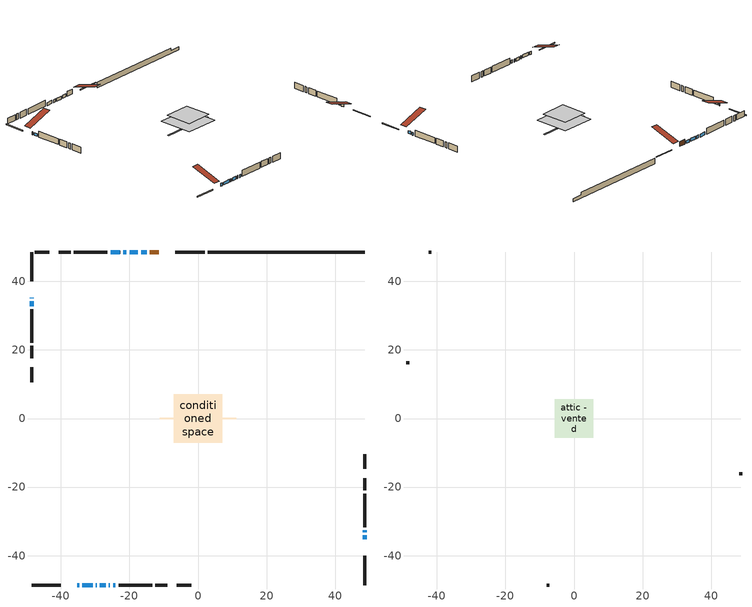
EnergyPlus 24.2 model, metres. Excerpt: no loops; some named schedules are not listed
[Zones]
conditioned space
 floor outside (Floor1 construction): -2.04,-2.04 -2.04,2.04 2.04,2.04 2.04,-2.04 z1.07
 floor adiabatic (AdiabaticFloorConstruction): -7.11,-7.11 -7.11,7.11 7.11,7.11 7.11,-7.11 z1.07
 floor foundation (Slab1 construction): -11.19,-0.24 -11.19,0.24 11.19,0.24 11.19,-0.24 z-1.22
 wall outside (RimJoist1 construction): 1.9,48.55 -6.68,48.55 / -48.55,-48.55 -39.97,-48.55 / -48.55,48.55 -48.55,39.97 / 48.55,-48.55 48.55,-39.97 z1.07:1.37
 wall outside (AdiabaticWallConstruction 1): -11.38,48.55 -14.08,48.55 z1.07:3.1
 wall outside (AdiabaticWallConstruction): -15,48.55 -16.61,48.55 / -48.55,35.27 -48.55,35.06 / 48.55,-35.27 48.55,-34.05 / 48.55,-33.12 48.55,-32.57 / -35.27,-48.55 -34.66,-48.55 / -33.73,-48.55 -30.68,-48.55 / -29.75,-48.55 -29.55,-48.55 / -17.53,48.55 -19.97,48.55 / -20.9,48.55 -21.82,48.55 / -28.62,-48.55 -26.94,-48.55 / -26.01,-48.55 -25.71,-48.55 / -24.78,-48.55 -24.09,-48.55 / -48.55,34.14 -48.55,32.76 / -22.74,48.55 -25.49,48.55 z1.07:2.29
 wall outside (Wall1 construction): -26.42,48.55 -36.17,48.55 / -23.16,-48.55 -13.41,-48.55 / -48.55,31.83 -48.55,22.08 / 48.55,-31.65 48.55,-21.89 z1.07:3.51
 wall outside (Wall2 construction): -37.1,48.55 -40.63,48.55 / -12.48,-48.55 -8.95,-48.55 / -48.55,21.15 -48.55,17.62 / 48.55,-20.96 48.55,-17.43 z1.07:3.51
 wall outside (Wall4 construction): -43.35,48.55 -47.62,48.55 / -6.23,-48.55 -1.96,-48.55 / -48.55,14.9 -48.55,10.63 / 48.55,-14.71 48.55,-10.44 z1.07:3.51
 wall foundation (FoundationWall1 construction): 2.83,48.55,-1.22 2.83,48.55,1.07 43.97,48.55,1.07 43.97,48.55,0.04 48.55,48.55,0.04 48.55,48.55,-1.22
 window (WindowConstruction): -15,48.55 -16.6,48.55 z1.07:2.29
 window (WindowConstruction 8): -48.55,35.27 -48.55,35.06 z1.07:2.29
 window (WindowConstruction 9): 48.55,-35.27 48.55,-34.05 z1.07:2.29
 window (WindowConstruction 10): 48.55,-33.12 48.55,-32.58 z1.07:2.29
 window (WindowConstruction 11): -35.27,-48.55 -34.66,-48.55 z1.07:2.29
 window (WindowConstruction 12): -33.73,-48.55 -30.68,-48.55 z1.07:2.29
 window (WindowConstruction 13): -29.75,-48.55 -29.55,-48.55 z1.07:2.29
 window (WindowConstruction 1): -17.53,48.55 -19.97,48.55 z1.07:2.29
 window (WindowConstruction 2): -20.9,48.55 -21.81,48.55 z1.07:2.29
 window (WindowConstruction 3): -28.62,-48.55 -26.94,-48.55 z1.07:2.29
 window (WindowConstruction 4): -26.01,-48.55 -25.71,-48.55 z1.07:2.29
 window (WindowConstruction 5): -24.78,-48.55 -24.09,-48.55 z1.07:2.29
 window (WindowConstruction 6): -48.55,34.14 -48.55,32.76 z1.07:2.29
 window (WindowConstruction 7): -22.74,48.55 -25.49,48.55 z1.07:2.29
 door (Door): -11.38,48.55 -14.08,48.55 z1.07:3.1
 ceiling adiabatic (AdiabaticFloorConstruction): 7.11,-7.11 7.11,7.11 -7.11,7.11 -7.11,-7.11 z1.07
attic - vented
 floor to conditioned space (Floor2 construction Reversed): -5.55,-5.55 -5.55,5.55 5.55,5.55 5.55,-5.55 z3.51
 wall outside (Wall3 construction): -41.56,48.55 -42.42,48.55 / -8.02,-48.55 -7.16,-48.55 / -48.55,16.69 -48.55,15.83 / 48.55,-16.5 48.55,-15.64 z1.07:3.51
 roof outside (Roof1 construction): -10.45,48.55,3.51 -10.45,37.74,7.11 -7.6,37.74,7.11 -7.6,48.55,3.51; -36.2,-48.55,3.51 -36.2,-37.74,7.11 -39.04,-37.74,7.11 -39.04,-48.55,3.51; -48.55,36.2,3.51 -37.74,36.2,7.11 -37.74,39.04,7.11 -48.55,39.04,3.51; 48.55,-36.2,3.51 37.74,-36.2,7.11 37.74,-39.04,7.11 48.55,-39.04,3.51
[Building]
Building 1: Terrain=Suburbs
[Site:Location]
Toronto City Centre_ON: Latitude {deg}=43.63; Longitude {deg}=-79.39; Time Zone {hr}=-5; Elevation {m}=77; Keep Site Location Information=Yes
[Site:GroundTemperature:Shallow]
5.01852, 3.26908, 3.12898, 3.95918, 7.29196, 10.6092, 13.4851, 15.3069, 15.4617, 13.9799, 11.1774, 7.9619
[Site:WaterMainsTemperature]
Calculation Method=Schedule; Temperature Schedule=mains temperature schedule
[Material] Roughness=Rough; Thermal Absorptance=0.9
Name | Thickness {m} | Conductivity {W/m-K} | Density {kg/m3} | Specific Heat {J/kg-K} | Solar Absorptance | Visible Absorptance
asphalt or fiberglass shingles | 0.00635 | 0.162714 | 1121.4 | 1465.45 | 0.4 | 0.4
ceiling stud and cavity | 0.1397 | 0.0798965 | 65.682 | 1177.47 | 0.7 | 0.7
concrete 4.0 in. | 0.1016 | 1.803125 | 2242.8 | 837.4 | 0.7 | 0.7
concrete 8.0 in. | 0.2032 | 1.803125 | 2242.8 | 837.4 | 0.7 | 0.7
door material | 0.04445 | 0.053851 | 512.64 | 1214.23 | 0.7 | 0.7
exterior vertical ins | 0.0439632 | 0.029427 | 32.04 | 1214.23 | 0.7 | 0.7
floor covering | 0.0127 | 0.0433444 | 54.468 | 1339.84 | 0.6 | 0.6
floor rigid ins | 0.051816 | 0.029427 | 32.04 | 1214.23 | 0.7 | 0.7
floor rigid ins 1; wall rigid ins | 0.512978 | 0.029427 | 32.04 | 1214.23 | 0.7 | 0.7
floor stud and cavity | 0.1397 | 0.358674 | 92.3553 | 1139.71 | 0.7 | 0.7
floor stud and cavity 1 | 0.1397 | 1.75129 | 37.0049 | 1207.88 | 0.7 | 0.7
furniture material conditioned space 1 | 0.1524 | 0.115458 | 640.8 | 1214.23 | 0.6 | 0.6
gypsum board | 0.0127 | 0.160291 | 801 | 837.4 | 0.6 | 0.6
gypsum board 1 | 0.0127 | 0.160291 | 801 | 837.4 | 0.7 | 0.7
osb sheathing 0.5 in. | 0.0127 | 0.115458 | 512.64 | 1214.23 | 0.7 | 0.7
osb sheathing 0.75 in. | 0.01905 | 0.115458 | 512.64 | 1214.23 | 0.7 | 0.7
osb sheathing 2.0 in. | 0.0508 | 0.115458 | 512.64 | 1214.23 | 0.7 | 0.7
rim joist stud and cavity | 0.0508 | 0.0293316 | 125.044 | 1163.47 | 0.6 | 0.6
wall stud and cavity | 0.1397 | 0.0816238 | 139.0536 | 1170.24 | 0.7 | 0.7
wall stud and cavity 1 | 0.1397 | 0.0877637 | 139.0536 | 1170.24 | 0.7 | 0.7
wall stud and cavity 2 | 0.0889 | 6.9971 | 50.32683 | 1063.81 | 0.6 | 0.6
wall stud and cavity 3 | 0.1397 | 0.102875 | 139.0536 | 1170.24 | 0.7 | 0.7
wall stud and cavity 4 | 0.0889 | 0.380278 | 52.3479 | 1209.89 | 0.7 | 0.7
wall stud and cavity 5 | 0.0889 | 0.391764 | 83.0341 | 1211.67 | 0.7 | 0.7
wood siding | 0.0254 | 0.102417 | 544.68 | 1172.36 | 0.4 | 0.4
wood siding 1 | 0.00254 | 0.102417 | 544.68 | 1172.36 | 0.4 | 0.4
wood siding 2; wood siding 3; wood siding 4 | 0.0254 | 0.102417 | 544.68 | 1172.36 | 0.7 | 0.7
[WindowMaterial:SimpleGlazingSystem]
Name | U-Factor {W/m2-K} | Solar Heat Gain Coefficient
WindowMaterial | 2.53296 | 0.49
WindowMaterial 1 | 2.33763 | 0.58
WindowMaterial 10 | 2.68399 | 0.47
WindowMaterial 11 | 2.96789 | 0.62
WindowMaterial 12 | 4.21762 | 0.68
WindowMaterial 13 | 3.07123 | 0.34
WindowMaterial 2 | 2.3524 | 0.59
WindowMaterial 3 | 2.23486 | 0.63
WindowMaterial 4 | 2.73566 | 0.37
WindowMaterial 5 | 2.57724 | 0.47
WindowMaterial 6 | 2.915653 | 0.67
WindowMaterial 7 | 2.4211 | 0.54
WindowMaterial 8 | 2.81175 | 0.32
WindowMaterial 9 | 2.45914 | 0.53
[Construction]
AdiabaticFloorConstruction: floor stud and cavity 1, floor rigid ins 1, osb sheathing 0.75 in., floor covering
AdiabaticWallConstruction: wood siding 3, wall rigid ins, wall stud and cavity 4, gypsum board
AdiabaticWallConstruction 1: wood siding 4, wall rigid ins, wall stud and cavity 4, gypsum board
Door: door material
Floor1 construction: floor stud and cavity, floor rigid ins, osb sheathing 0.75 in., floor covering
Floor2 construction Reversed: gypsum board, ceiling stud and cavity
FoundationWall1 construction: concrete 8.0 in., gypsum board 1
furniture construction conditioned space 1: furniture material conditioned space 1
PartitionWallConstruction: gypsum board, wall stud and cavity 5, gypsum board
RimJoist1 construction: wood siding 2, osb sheathing 2.0 in., rim joist stud and cavity
Roof1 construction: asphalt or fiberglass shingles
Slab1 construction: concrete 4.0 in.
Wall1 construction: wood siding, osb sheathing 0.5 in., wall stud and cavity, gypsum board
Wall2 construction: wood siding, osb sheathing 0.5 in., wall stud and cavity 1, gypsum board
Wall3 construction: wood siding 1, wall stud and cavity 2
Wall4 construction: wood siding, osb sheathing 0.5 in., wall stud and cavity 3, gypsum board
WindowConstruction: WindowMaterial
WindowConstruction 1: WindowMaterial 1
WindowConstruction 10: WindowMaterial 10
WindowConstruction 11: WindowMaterial 11
WindowConstruction 12: WindowMaterial 12
WindowConstruction 13: WindowMaterial 13
WindowConstruction 2: WindowMaterial 2
WindowConstruction 3: WindowMaterial 3
WindowConstruction 4: WindowMaterial 4
WindowConstruction 5: WindowMaterial 5
WindowConstruction 6: WindowMaterial 6
WindowConstruction 7: WindowMaterial 7
WindowConstruction 8: WindowMaterial 8
WindowConstruction 9: WindowMaterial 9
[Zone] Multiplier=1; Part of Total Floor Area=Yes
Name | Volume {m3}
attic - vented | 72.0629
conditioned space | 543.8
[Space]
Name | Zone | Volume {m3}
attic - vented 1 | attic - vented | 72.0629
conditioned space 1 | conditioned space | 543.8
[ZoneInfiltration:EffectiveLeakageArea]
infil attic - vented 1: Zone or Space=attic - vented 1; Schedule=Always On Discrete; Effective Air Leakage Area {cm2}=5186.95; Stack Coefficient=0.000420145; Wind Coefficient=3.84695e-05
[ZoneMixing]
whole house fan mix: Zone or Space=attic - vented; Schedule=Always On Continuous; Design Flow Rate Calculation Method=Flow/Zone; Design Flow Rate {m3/s}=0; Source Zone or Space=conditioned space
[SurfaceProperty:ExposedFoundationPerimeter]
Slab1: Exposed Perimeter Calculation Method=TotalExposedPerimeter; Total Exposed Perimeter {m}=45.72
[InternalMass] Zone or ZoneList=conditioned space; Space or SpaceList=conditioned space 1
Name | Construction | Surface Area {m2}
furniture mass conditioned space 1 | furniture construction conditioned space 1 | 91.88
partition wall mass | PartitionWallConstruction | 229.7
[Lights]
interior lighting: Zone or ZoneList or Space or SpaceList=conditioned space 1; Schedule=interior lighting schedule; Design Level Calculation Method=LightingLevel; Lighting Level {W}=343.2; Return Air Fraction=0; Fraction Radiant=0.6; Fraction Visible=0.2; Fraction Replaceable=1
[People]
occupants: Zone or ZoneList or Space or SpaceList=conditioned space 1; Number of People Schedule=occupants schedule; Number of People Calculation Method=People; Number of People=3; Fraction Radiant=0.314171; Sensible Heat Fraction=0.56303; Activity Level Schedule=occupants activity schedule; Carbon Dioxide Generation Rate {m3/s-W}=0; Enable ASHRAE 55 Comfort Warnings=No; Mean Radiant Temperature Calculation Type=EnclosureAveraged
[ElectricEquipment] Zone or ZoneList or Space or SpaceList=conditioned space 1; Design Level Calculation Method=EquipmentLevel
Name | Schedule | Design Level {W} | Fraction Latent | Fraction Radiant | Fraction Lost
clothes dryer | clothes dryer schedule | 140.772 | 0.015 | 0.081 | 0.85
clothes washer | clothes washer schedule | 32.1985 | 0.03 | 0.162 | 0.7
cooking range | cooking range schedule | 215.147 | 0.08 | 0.432 | 0.2
dishwasher | dishwasher schedule | 66.8632 | 0.3 | 0.18 | 0.4
fridge | fridge schedule | 72.9452 | 0 | 0.6 | 0
mech vent bath fan 0 | mech vent bath fan 0 schedule | 50.2 | 0 | 0 | 1
mech vent house fan | mech vent house fan schedule | 0 | 0 | 0 | 1
mech vent house fan cfis | mech vent house fan cfis schedule | 0 | 0 | 0 | 0
mech vent range fan 0 | mech vent range fan 0 schedule | 57 | 0 | 0 | 1
misc plug loads | misc plug loads schedule | 494.7 | 0.045 | 0.513 | 0.1
whole house fan | Always On Discrete | 0 | 0 | 0 | 1
[OtherEquipment] Zone or ZoneList or Space or SpaceList=conditioned space 1; Design Level Calculation Method=EquipmentLevel
Name | Fuel Type | Schedule | Design Level {W} | Fraction Latent | Fraction Radiant | Fraction Lost
clothes dryer 1 | Electricity | clothes dryer schedule | 0 | 0.015 | 0.081 | 0.85
cooking range 1 | Electricity | cooking range schedule | 0 | 0.08 | 0.432 | 0.2
general water use latent | None | general water use schedule | 62.594 | 1 | 0 | 0
general water use sensible | None | general water use schedule | -61.6891 | 0 | 0.6 | 0
mech vent house fan latent load | None | Always On Discrete | 0 | 1 | 0 | 0
mech vent house fan sensible load | None | Always On Discrete | 0 | 0 | 0 | 0
water heater energy adjustment1 | NaturalGas | Always On Discrete | 0.01 | 0 | 0 | 1
[ZoneInfiltration:DesignFlowRate] Zone or ZoneList or Space or SpaceList=conditioned space 1; Schedule=Always On Discrete; Design Flow Rate Calculation Method=Flow/Zone; Design Flow Rate {m3/s}=0
infil flow; natural vent flow; whole house fan flow
[AvailabilityManager:Scheduled]
central ac and furnace airloop Availability Manager: Schedule=Always On Discrete
[Foundation:Kiva]
Foundation Kiva 1: Initial Indoor Air Temperature {C}=18; Wall Height Above Grade {m}=1.07; Wall Depth Below Slab {m}=0.2032; Custom Block Material Name 1=exterior vertical ins; Custom Block Depth 1 {m}=2.28999; Custom Block X Position 1 {m}=0.2159; Custom Block Z Position 1 {m}=0
[Foundation:Kiva:Settings]
Soil Conductivity {W/m-K}=0.849921; Soil Density {kg/m3}=1842.3; Soil Specific Heat {J/kg-K}=418.7; Ground Solar Absorptivity=0.9; Ground Thermal Absorptivity=0.9; Ground Surface Roughness {m}=0.03; Far-Field Width {m}=40; Deep-Ground Boundary Condition=ZeroFlux; Deep-Ground Depth {m}=40; Minimum Cell Dimension {m}=0.2; Maximum Cell Growth Coefficient=3; Simulation Timestep=Timestep
[Exterior:Lights]
exterior lighting: Schedule=exterior lighting schedule; Design Level {W}=75.6
[EnergyManagementSystem:GlobalVariable]
central_ac_and_furnace_airloop_Fan_RTF
infil_program_Qfan
infil_program_Qinf
natural_vent_program_Qnv
natural_vent_program_Qwhf
[EnergyManagementSystem:Sensor]
Name | Output:Variable or Output:Meter Index Key | Output:Variable or Output:Meter
airflow_gain | infil flow | Infiltration Sensible Heat Gain Energy
airflow_gain_1 | natural vent flow | Infiltration Sensible Heat Gain Energy
airflow_gain_2 | whole house fan flow | Infiltration Sensible Heat Gain Energy
airflow_loss | infil flow | Infiltration Sensible Heat Loss Energy
airflow_loss_1 | natural vent flow | Infiltration Sensible Heat Loss Energy
airflow_loss_2 | whole house fan flow | Infiltration Sensible Heat Loss Energy
clg_load_cond |  | Cooling:EnergyTransfer:Zone:CONDITIONED SPACE
clg_sp_s; clg_sp_s_1 | cooling setpoint | Schedule Value
clothes_dryer_exhaust_0_sch_s | clothes dryer exhaust 0 schedule | Schedule Value
cool_season | cooling season schedule | Schedule Value
htg_load_cond |  | Heating:EnergyTransfer:Zone:CONDITIONED SPACE
htg_sp_s; htg_sp_s_1 | heating setpoint | Schedule Value
ig_ee_conv | clothes dryer | Electric Equipment Convective Heating Energy
ig_ee_conv_2 | cooking range | Electric Equipment Convective Heating Energy
ig_ee_conv_4 | fridge | Electric Equipment Convective Heating Energy
ig_ee_conv_5 | misc plug loads | Electric Equipment Convective Heating Energy
ig_ee_conv_6 | whole house fan | Electric Equipment Convective Heating Energy
ig_ee_rad | clothes dryer | Electric Equipment Radiant Heating Energy
ig_ee_rad_2 | cooking range | Electric Equipment Radiant Heating Energy
ig_ee_rad_4 | fridge | Electric Equipment Radiant Heating Energy
ig_ee_rad_5 | misc plug loads | Electric Equipment Radiant Heating Energy
ig_ee_rad_6 | whole house fan | Electric Equipment Radiant Heating Energy
ig_lgt_conv | interior lighting | Lights Convective Heating Energy
ig_lgt_rad | interior lighting | Lights Radiant Heating Energy
ig_lgt_vis | interior lighting | Lights Visible Radiation Heating Energy
ig_oe_conv | clothes dryer 1 | Other Equipment Convective Heating Energy
ig_oe_conv_1 | cooking range 1 | Other Equipment Convective Heating Energy
ig_oe_conv_2 | general water use latent | Other Equipment Convective Heating Energy
ig_oe_conv_3 | general water use sensible | Other Equipment Convective Heating Energy
ig_oe_conv_4 | water heater energy adjustment1 | Other Equipment Convective Heating Energy
ig_oe_rad | clothes dryer 1 | Other Equipment Radiant Heating Energy
ig_oe_rad_1 | cooking range 1 | Other Equipment Radiant Heating Energy
ig_oe_rad_2 | general water use latent | Other Equipment Radiant Heating Energy
ig_oe_rad_3 | general water use sensible | Other Equipment Radiant Heating Energy
ig_oe_rad_4 | water heater energy adjustment1 | Other Equipment Radiant Heating Energy
ig_ppl_conv | occupants | People Convective Heating Energy
ig_ppl_rad | occupants | People Radiant Heating Energy
im_conv | furniture mass conditioned space 1 | Surface Inside Face Convection Heat Gain Energy
im_conv_1 | partition wall mass | Surface Inside Face Convection Heat Gain Energy
im_ig | furniture mass conditioned space 1 | Surface Inside Face Internal Gains Radiation Heat Gain Energy
im_ig_1 | partition wall mass | Surface Inside Face Internal Gains Radiation Heat Gain Energy
im_lgt | furniture mass conditioned space 1 | Surface Inside Face Lights Radiation Heat Gain Energy
im_lgt_1 | partition wall mass | Surface Inside Face Lights Radiation Heat Gain Energy
im_sol | furniture mass conditioned space 1 | Surface Inside Face Solar Radiation Heat Gain Energy
im_sol_1 | partition wall mass | Surface Inside Face Solar Radiation Heat Gain Energy
im_surf | furniture mass conditioned space 1 | Surface Inside Face Net Surface Thermal Radiation Heat Gain Energy
im_surf_1 | partition wall mass | Surface Inside Face Net Surface Thermal Radiation Heat Gain Energy
mech_vent_bath_fan_0_sch_s | mech vent bath fan 0 schedule | Schedule Value
mech_vent_range_fan_0_sch_s | mech vent range fan 0 schedule | Schedule Value
mv_conv | mech vent bath fan 0 | Electric Equipment Convective Heating Energy
mv_conv_1 | mech vent house fan | Electric Equipment Convective Heating Energy
mv_conv_2 | mech vent house fan cfis | Electric Equipment Convective Heating Energy
mv_conv_3 | mech vent range fan 0 | Electric Equipment Convective Heating Energy
mv_conv_4 | mech vent house fan latent load | Other Equipment Convective Heating Energy
mv_conv_5 | mech vent house fan sensible load | Other Equipment Convective Heating Energy
mv_rad | mech vent bath fan 0 | Electric Equipment Radiant Heating Energy
mv_rad_1 | mech vent house fan | Electric Equipment Radiant Heating Energy
mv_rad_2 | mech vent house fan cfis | Electric Equipment Radiant Heating Energy
mv_rad_3 | mech vent range fan 0 | Electric Equipment Radiant Heating Energy
mv_rad_4 | mech vent house fan latent load | Other Equipment Radiant Heating Energy
mv_rad_5 | mech vent house fan sensible load | Other Equipment Radiant Heating Energy
natural_vent_s | natural vent schedule | Schedule Value
out_pb_s |  | Site Outdoor Air Barometric Pressure
out_wt_s |  | Site Outdoor Air Humidity Ratio
site_vw_s |  | Site Wind Speed
ss_back_out | Window1 | Surface Window Shortwave from Zone Back Out Window Heat Transfer Rate
ss_back_out_1 | Window11 | Surface Window Shortwave from Zone Back Out Window Heat Transfer Rate
ss_back_out_10 | Window6 | Surface Window Shortwave from Zone Back Out Window Heat Transfer Rate
ss_back_out_11 | Window7 | Surface Window Shortwave from Zone Back Out Window Heat Transfer Rate
ss_back_out_12 | Window8 | Surface Window Shortwave from Zone Back Out Window Heat Transfer Rate
ss_back_out_13 | Window9 | Surface Window Shortwave from Zone Back Out Window Heat Transfer Rate
ss_back_out_2 | Window12 | Surface Window Shortwave from Zone Back Out Window Heat Transfer Rate
ss_back_out_3 | Window13 | Surface Window Shortwave from Zone Back Out Window Heat Transfer Rate
ss_back_out_4 | Window14 | Surface Window Shortwave from Zone Back Out Window Heat Transfer Rate
ss_back_out_5 | Window15 | Surface Window Shortwave from Zone Back Out Window Heat Transfer Rate
ss_back_out_6 | Window16 | Surface Window Shortwave from Zone Back Out Window Heat Transfer Rate
ss_back_out_7 | Window3 | Surface Window Shortwave from Zone Back Out Window Heat Transfer Rate
ss_back_out_8 | Window4 | Surface Window Shortwave from Zone Back Out Window Heat Transfer Rate
ss_back_out_9 | Window5 | Surface Window Shortwave from Zone Back Out Window Heat Transfer Rate
ss_conv | Door1 | Surface Inside Face Convection Heat Gain Energy
ss_conv_1 | Window1 | Surface Inside Face Convection Heat Gain Energy
ss_conv_10 | Window5 | Surface Inside Face Convection Heat Gain Energy
ss_conv_11 | Window6 | Surface Inside Face Convection Heat Gain Energy
ss_conv_12 | Window7 | Surface Inside Face Convection Heat Gain Energy
ss_conv_13 | Window8 | Surface Inside Face Convection Heat Gain Energy
ss_conv_14 | Window9 | Surface Inside Face Convection Heat Gain Energy
ss_conv_2 | Window11 | Surface Inside Face Convection Heat Gain Energy
ss_conv_3 | Window12 | Surface Inside Face Convection Heat Gain Energy
ss_conv_4 | Window13 | Surface Inside Face Convection Heat Gain Energy
ss_conv_5 | Window14 | Surface Inside Face Convection Heat Gain Energy
ss_conv_6 | Window15 | Surface Inside Face Convection Heat Gain Energy
ss_conv_7 | Window16 | Surface Inside Face Convection Heat Gain Energy
ss_conv_8 | Window3 | Surface Inside Face Convection Heat Gain Energy
ss_conv_9 | Window4 | Surface Inside Face Convection Heat Gain Energy
ss_ig | Door1 | Surface Inside Face Internal Gains Radiation Heat Gain Energy
ss_ig_1 | Window1 | Surface Inside Face Internal Gains Radiation Heat Gain Energy
ss_ig_10 | Window5 | Surface Inside Face Internal Gains Radiation Heat Gain Energy
ss_ig_11 | Window6 | Surface Inside Face Internal Gains Radiation Heat Gain Energy
ss_ig_12 | Window7 | Surface Inside Face Internal Gains Radiation Heat Gain Energy
ss_ig_13 | Window8 | Surface Inside Face Internal Gains Radiation Heat Gain Energy
ss_ig_14 | Window9 | Surface Inside Face Internal Gains Radiation Heat Gain Energy
ss_ig_2 | Window11 | Surface Inside Face Internal Gains Radiation Heat Gain Energy
ss_ig_3 | Window12 | Surface Inside Face Internal Gains Radiation Heat Gain Energy
ss_ig_4 | Window13 | Surface Inside Face Internal Gains Radiation Heat Gain Energy
ss_ig_5 | Window14 | Surface Inside Face Internal Gains Radiation Heat Gain Energy
ss_ig_6 | Window15 | Surface Inside Face Internal Gains Radiation Heat Gain Energy
ss_ig_7 | Window16 | Surface Inside Face Internal Gains Radiation Heat Gain Energy
ss_ig_8 | Window3 | Surface Inside Face Internal Gains Radiation Heat Gain Energy
ss_ig_9 | Window4 | Surface Inside Face Internal Gains Radiation Heat Gain Energy
ss_lgt | Door1 | Surface Inside Face Lights Radiation Heat Gain Energy
ss_sol | Door1 | Surface Inside Face Solar Radiation Heat Gain Energy
ss_surf | Door1 | Surface Inside Face Net Surface Thermal Radiation Heat Gain Energy
ss_surf_1 | Window1 | Surface Inside Face Net Surface Thermal Radiation Heat Gain Energy
ss_surf_10 | Window5 | Surface Inside Face Net Surface Thermal Radiation Heat Gain Energy
ss_surf_11 | Window6 | Surface Inside Face Net Surface Thermal Radiation Heat Gain Energy
ss_surf_12 | Window7 | Surface Inside Face Net Surface Thermal Radiation Heat Gain Energy
ss_surf_13 | Window8 | Surface Inside Face Net Surface Thermal Radiation Heat Gain Energy
ss_surf_14 | Window9 | Surface Inside Face Net Surface Thermal Radiation Heat Gain Energy
ss_surf_2 | Window11 | Surface Inside Face Net Surface Thermal Radiation Heat Gain Energy
ss_surf_3 | Window12 | Surface Inside Face Net Surface Thermal Radiation Heat Gain Energy
ss_surf_4 | Window13 | Surface Inside Face Net Surface Thermal Radiation Heat Gain Energy
ss_surf_5 | Window14 | Surface Inside Face Net Surface Thermal Radiation Heat Gain Energy
ss_surf_6 | Window15 | Surface Inside Face Net Surface Thermal Radiation Heat Gain Energy
ss_surf_7 | Window16 | Surface Inside Face Net Surface Thermal Radiation Heat Gain Energy
ss_surf_8 | Window3 | Surface Inside Face Net Surface Thermal Radiation Heat Gain Energy
ss_surf_9 | Window4 | Surface Inside Face Net Surface Thermal Radiation Heat Gain Energy
ss_trans_in | Window1 | Surface Window Transmitted Solar Radiation Rate
ss_trans_in_1 | Window11 | Surface Window Transmitted Solar Radiation Rate
ss_trans_in_10 | Window6 | Surface Window Transmitted Solar Radiation Rate
ss_trans_in_11 | Window7 | Surface Window Transmitted Solar Radiation Rate
ss_trans_in_12 | Window8 | Surface Window Transmitted Solar Radiation Rate
ss_trans_in_13 | Window9 | Surface Window Transmitted Solar Radiation Rate
ss_trans_in_2 | Window12 | Surface Window Transmitted Solar Radiation Rate
ss_trans_in_3 | Window13 | Surface Window Transmitted Solar Radiation Rate
ss_trans_in_4 | Window14 | Surface Window Transmitted Solar Radiation Rate
ss_trans_in_5 | Window15 | Surface Window Transmitted Solar Radiation Rate
ss_trans_in_6 | Window16 | Surface Window Transmitted Solar Radiation Rate
ss_trans_in_7 | Window3 | Surface Window Transmitted Solar Radiation Rate
ss_trans_in_8 | Window4 | Surface Window Transmitted Solar Radiation Rate
ss_trans_in_9 | Window5 | Surface Window Transmitted Solar Radiation Rate
ss_trans_out | Window1 | Surface Inside Face Initial Transmitted Diffuse Transmitted Out Window Solar Radiation Rate
ss_trans_out_1 | Window11 | Surface Inside Face Initial Transmitted Diffuse Transmitted Out Window Solar Radiation Rate
ss_trans_out_10 | Window6 | Surface Inside Face Initial Transmitted Diffuse Transmitted Out Window Solar Radiation Rate
ss_trans_out_11 | Window7 | Surface Inside Face Initial Transmitted Diffuse Transmitted Out Window Solar Radiation Rate
ss_trans_out_12 | Window8 | Surface Inside Face Initial Transmitted Diffuse Transmitted Out Window Solar Radiation Rate
ss_trans_out_13 | Window9 | Surface Inside Face Initial Transmitted Diffuse Transmitted Out Window Solar Radiation Rate
ss_trans_out_2 | Window12 | Surface Inside Face Initial Transmitted Diffuse Transmitted Out Window Solar Radiation Rate
ss_trans_out_3 | Window13 | Surface Inside Face Initial Transmitted Diffuse Transmitted Out Window Solar Radiation Rate
ss_trans_out_4 | Window14 | Surface Inside Face Initial Transmitted Diffuse Transmitted Out Window Solar Radiation Rate
